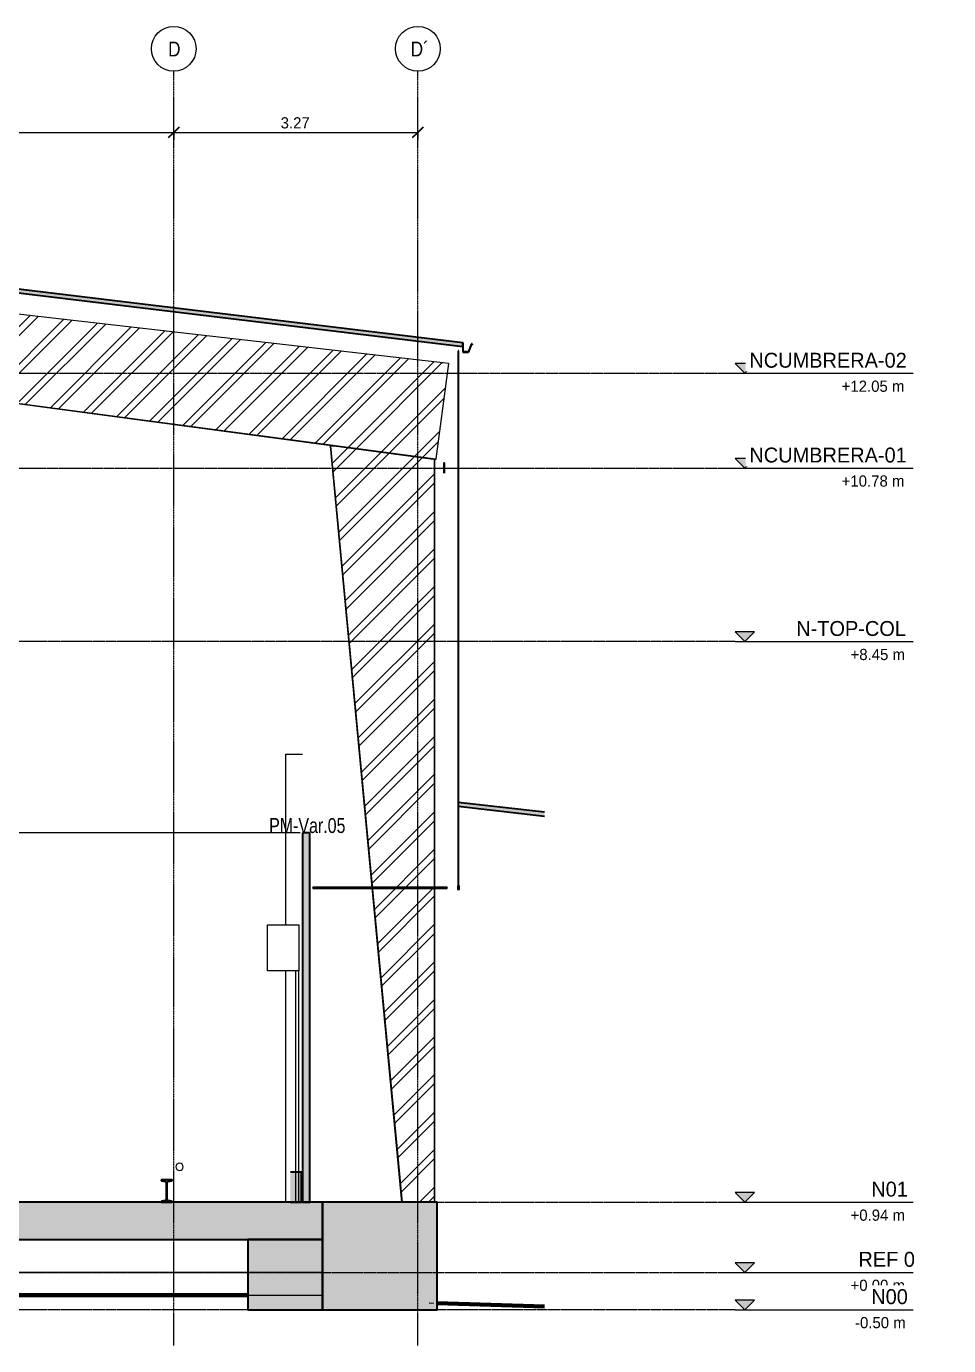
# Model space of a CAD drawing. Header units: centimetres. Extents: x -6716 to 10697, y -285 to 1669.
# Drawn here: x -2746 to -1510, y -98 to 1669 of the extents above; entities that cross this region are included whole.
import ezdxf

# ---------------------------------------------------------------- set-up
doc = ezdxf.new("R2010")
doc.units = ezdxf.units.CM
doc.linetypes.add('Centre', pattern=[3.175, 0.635, -0.475, 1.59, -0.475])
doc.linetypes.add('Grid Line', pattern=[2.2225, 1.27, -0.3175, 0.3175, -0.3175])
for name, color, linetype, lineweight in [('A-ANNO-DIMS', 7, 'Continuous', 9), ('A-ANNO-DIMS-100', 7, 'Continuous', 9), ('A-CLNG', 7, 'Continuous', 9), ('A-DOOR', 7, 'Continuous', 9), ('A-FLOR', 7, 'Continuous', 9), ('A-FLOR-LEVL', 7, 'Continuous', 9), ('A-FLOR-PATT', 7, 'Continuous', 35), ('A-GENM', 7, 'Continuous', 9), ('A-ROOF', 7, 'Continuous', 9), ('A-ROOF-MCUT', 7, 'Continuous', 35), ('A-ROOF-PATT', 7, 'Continuous', 35), ('A-WALL', 7, 'Continuous', 9), ('A-WALL-PATT', 7, 'Continuous', 35), ('C-BLDG-PADS', 7, 'Continuous', 9), ('C-TOPO', 7, 'Continuous', 9), ('S-BEAM', 7, 'Continuous', 9), ('S-COLS', 7, 'Continuous', 9), ('S-COLS-IDEN', 7, 'Continuous', 9), ('S-GRID', 7, 'Continuous', 9), ('S-GRID-IDEN', 7, 'Continuous', 9)]:
    doc.layers.add(name, color=color, linetype=linetype, lineweight=lineweight)
doc.styles.add('Century Gothic', font='GOTHIC.TTF', dxfattribs={"height": 20})
doc.styles.add('Century Gothic_1', font='GOTHIC.TTF', dxfattribs={"height": 15})
doc.styles.add('Century Gothic_2', font='GOTHIC.TTF', dxfattribs={"width": 0.8, "height": 20})
doc.styles.add('Saira Condensed', font='SairaCondensed-Regular.ttf', dxfattribs={"height": 20})
doc.dimstyles.new('FCA_N_Cotas_E100', dxfattribs={"dimscale": 30.48, "dimtxt": 15.662524, "dimasz": 0.492126, "dimexe": 0.656168, "dimexo": 0.656168, "dimgap": 0.032808, "dimtad": 1, "dimlfac": 0.01, "dimrnd": 0.01, "dimzin": 0, "dimdsep": 46, "dimtxsty": 'Century Gothic_1', "dimblk1": 'OBLIQUE', "dimblk2": 'OBLIQUE', "dimsah": 1, "dimcen": 0.09, "dimdle": 0.656168, "dimadec": 3, "dimazin": 2, "dimtfac": 1, "dimtdec": 4, "dimtix": 1, "dimtmove": 0, "dimatfit": 3, "dimfxl": 1, "dimtvp": 1, "dimtolj": 1, "dimtzin": 0, "dimarcsym": 2})
pattern_1 = [(45, (0, 0), (-25.14472, 25.14472), []), (45, (0, 38.1), (-25.14472, 25.14472), [])]

# ---------------------------------------------------------------- blocks, each defined once
blk = doc.blocks.new('Doors_Industrial_Loading-Systems_sectional-overhead-door_standard-lift_80mm - 2600 x 3000 mm-1401268-Elevación Eje 23')
at = {"layer": 'A-DOOR', "color": 254, "true_color": 0xe5e5e5}
for p, q in [((-2398.6, 694), (-2376.1, 694)), ((-2398.6, 465.5), (-2398.6, 694)), ((-2423.1, 404), (-2423.1, 465.5)), ((-2423.1, 465.5), (-2381.1, 465.5)), ((-2381.1, 465.5), (-2381.1, 404)), ((-2381.1, 465.5), (-2381.1, 404)), ((-2381.1, 404), (-2423.1, 404)), ((-2398.6, 94), (-2398.6, 404)), ((-2385.1, 94), (-2385.1, 404)), ((-2381.1, 94), (-2381.1, 404))]:
    blk.add_line(p, q, dxfattribs=at)
blk = doc.blocks.new('M_S Shapes - 150 x 300-1672323-Elevación Eje 23')
at = {"layer": 'S-BEAM', "true_color": 0xcccccc}
h = blk.add_hatch(dxfattribs=at)
h.set_pattern_fill('FP_3', color=254, style=0, pattern_type=2)
h.set_pattern_definition(pattern_1)
h.paths.add_polyline_path([(-2565.6, 94), (-2550.6, 94), (-2550.6, 94.4), (-2551, 95.1), (-2551.4, 95.3), (-2556.5, 96.2), (-2557.1, 96.7), (-2557.5, 97.4), (-2557.5, 97.8), (-2557.5, 120.6), (-2557.1, 121.3), (-2556.5, 121.8), (-2556.1, 121.9), (-2551, 122.9), (-2550.8, 123), (-2550.6, 123.6), (-2550.6, 124), (-2565.6, 124), (-2565.6, 123.6), (-2565.3, 122.9), (-2564.9, 122.7), (-2559.8, 121.8), (-2559.1, 121.3), (-2558.8, 120.6), (-2558.7, 120.2), (-2558.8, 97.4), (-2559.1, 96.7), (-2559.8, 96.2), (-2560.2, 96.1), (-2565.3, 95.1), (-2565.4, 95), (-2565.6, 94.4)])
at = {"layer": 'S-BEAM', "color": 254, "lineweight": 35, "true_color": 0xcccccc}
for p, q in [((-2565.6, 124), (-2565.6, 123.6)), ((-2550.6, 124), (-2565.6, 124)), ((-2550.6, 123.6), (-2550.6, 124)), ((-2564.9, 122.7), (-2560.2, 121.9)), ((-2558.7, 120.2), (-2558.7, 97.8)), ((-2557.5, 97.8), (-2557.5, 120.2)), ((-2556.1, 121.9), (-2551.4, 122.7)), ((-2565.6, 94.4), (-2565.6, 94)), ((-2565.6, 94), (-2550.6, 94)), ((-2560.2, 96.1), (-2564.9, 95.3)), ((-2551.4, 95.3), (-2556.1, 96.1)), ((-2550.6, 94), (-2550.6, 94.4))]:
    blk.add_line(p, q, dxfattribs=at)
at = {"layer": 'S-BEAM', "color": 254, "true_color": 0xcccccc}
blk.add_line((-2550.4, 124), (-2550.6, 124), dxfattribs=at)
at = {"layer": 'S-BEAM', "color": 254, "lineweight": 35, "true_color": 0xcccccc, "flags": 128}
for points in [[(-2565.6, 123.6), (-2565.6, 123.4), (-2565.5, 123.2), (-2565.4, 123), (-2565.3, 122.9), (-2565.1, 122.8), (-2564.9, 122.7)], [(-2560.2, 121.9), (-2559.8, 121.8), (-2559.4, 121.6), (-2559.1, 121.3), (-2558.9, 121), (-2558.8, 120.6), (-2558.7, 120.2)], [(-2557.5, 120.2), (-2557.5, 120.6), (-2557.4, 121), (-2557.1, 121.3), (-2556.8, 121.6), (-2556.5, 121.8), (-2556.1, 121.9)], [(-2551.4, 122.7), (-2551.2, 122.8), (-2551, 122.9), (-2550.8, 123), (-2550.7, 123.2), (-2550.7, 123.4), (-2550.6, 123.6)], [(-2564.9, 95.3), (-2565.1, 95.2), (-2565.3, 95.1), (-2565.4, 95), (-2565.5, 94.8), (-2565.6, 94.6), (-2565.6, 94.4)], [(-2558.7, 97.8), (-2558.8, 97.4), (-2558.9, 97), (-2559.1, 96.7), (-2559.4, 96.4), (-2559.8, 96.2), (-2560.2, 96.1)], [(-2556.1, 96.1), (-2556.5, 96.2), (-2556.8, 96.4), (-2557.1, 96.7), (-2557.4, 97), (-2557.5, 97.4), (-2557.5, 97.8)], [(-2550.6, 94.4), (-2550.7, 94.6), (-2550.7, 94.8), (-2550.8, 95), (-2551, 95.1), (-2551.2, 95.2), (-2551.4, 95.3)]]:
    blk.add_lwpolyline(points, dxfattribs=at)
blk = doc.blocks.new('RVR_Bolardo proteccion-01 - RVR_Bolardo proteccion-01-1960201-Elevación Eje 23')
at = {"layer": 'A-GENM', "color": 254, "lineweight": 25, "true_color": 0xcccccc}
for start, end in [(90, 270), (270, 90)]:
    blk.add_arc((-2540.9, 141.4), 5, start, end, dxfattribs=at)
blk = doc.blocks.new('PQ_RVR_ARQ-01_ZZ_ZZ_MO_T_A_rvt-1-Elevación Eje 23')
at = {"layer": 'A-FLOR', "true_color": 0xeaeaea}
h = blk.add_hatch(color=254, dxfattribs=at)
h.paths.add_polyline_path([(-2198.9, 514.5), (-2182.1, 514.5), (-2182.1, 515.5), (-2198.9, 515.5)])
h.paths.add_polyline_path([(-2338.9, 514.5), (-2282.9, 514.5), (-2283, 515.5), (-2362.2, 515.5), (-2362.2, 514.5)])
at = {"layer": 'A-ROOF-PATT', "lineweight": 9, "true_color": 0xeaeaea}
for points in [[(-2160.9, 1240.2), (-2160.9, 1245.2), (-4136.8, 1483.4), (-6109.6, 1250.8), (-6109.6, 1245.8), (-4136.8, 1478.4), (-2180.3, 1242.5)], [(-2051.7, 611.3), (-2051.7, 616.4), (-2167.5, 629.6), (-2167.5, 624.6)]]:
    blk.add_hatch(color=254, dxfattribs=at).paths.add_polyline_path(points)
at = {"layer": 'A-ROOF-PATT', "lineweight": 9, "true_color": 0xf2f2f2}
h = blk.add_hatch(dxfattribs=at)
h.set_pattern_fill('FP_2', style=0, pattern_type=2)
h.set_pattern_definition([(90, (42.537, 371.614), (-29.805, -3.412), [])])
edge = h.paths.add_edge_path()
edge.add_line((-2051.7, 611.3), (-2051.7, 611.3))
edge.add_line((-2051.7, 611.3), (-2167, 624.5))
at = {"layer": 'A-WALL-PATT', "lineweight": 9, "true_color": 0xeaeaea}
for points in [[(-2167, 518), (-2167, 1234.5), (-2167.5, 1234.5), (-2167.5, 518)], [(-2376.2, 94), (-2366.2, 94), (-2366.2, 588.8), (-2376.2, 588.8), (-2376.2, 287.9)], [(-2168.2, 513), (-2165.7, 513), (-2165.7, 518), (-2168.2, 518)], [(-2392.3, 94), (-2377.3, 94), (-2377.3, 134), (-2392.3, 134)]]:
    blk.add_hatch(color=254, dxfattribs=at).paths.add_polyline_path(points)
at = {"layer": 'A-WALL-PATT', "lineweight": 9, "true_color": 0xe5e5e5}
h = blk.add_hatch(dxfattribs=at)
h.set_pattern_fill('FP_1', color=254, style=0, pattern_type=2)
h.set_pattern_definition([(90, (-2376.196, 0), (-0.04148, 3e-18), [])])
edge = h.paths.add_edge_path()
edge.add_line((-2376.2, 94), (-2376.2, 94))
edge.add_line((-2376.2, 94), (-2376.2, 217.7))
at = {"layer": 'A-CLNG', "color": 254, "lineweight": 18, "true_color": 0xe5e5e5}
for q in [(-3116.4, 588.8), (-2379.3, 588.8)]:
    blk.add_line((-2379.4, 588.8), q, dxfattribs=at)
at = {"layer": 'A-FLOR', "color": 254, "lineweight": 35, "true_color": 0xcccccc}
for p, q in [((-2182.1, 515.5), (-2362.2, 515.5)), ((-2362.2, 515.5), (-2362.2, 514.5)), ((-2362.2, 514.5), (-2182.1, 514.5)), ((-2182.1, 514.5), (-2182.1, 515.5)), ((-2349.4, 94), (-5918.3, 94)), ((-2349.4, 44), (-2349.4, 94)), ((-5918.3, 44), (-2349.4, 44))]:
    blk.add_line(p, q, dxfattribs=at)
at = {"layer": 'A-ROOF', "color": 254, "lineweight": 35, "true_color": 0xcccccc}
for p, q in [((-2160.9, 1245.2), (-4136.8, 1483.4)), ((-4136.8, 1478.4), (-2160.9, 1240.2)), ((-2160.9, 1240.2), (-2160.9, 1245.2)), ((-2167.5, 629.6), (-2167.5, 624.6)), ((-2051.7, 616.4), (-2167.5, 629.6)), ((-2167.5, 624.6), (-2051.7, 611.3))]:
    blk.add_line(p, q, dxfattribs=at)
at = {"layer": 'A-ROOF-MCUT', "color": 254, "true_color": 0xcccccc}
for p, q in [((-2160.6, 1245.2), (-2160.9, 1245.2)), ((-2160.9, 1245.2), (-2160.9, 1232.7)), ((-2160.6, 1233.1), (-2160.6, 1245.2)), ((-2149.9, 1243), (-2153.7, 1233.1)), ((-2153.5, 1232.7), (-2149.7, 1242.7)), ((-2148.7, 1243), (-2149.9, 1243)), ((-2148.4, 1244), (-2149.7, 1244)), ((-2149.7, 1244), (-2149.7, 1243.6)), ((-2149.7, 1243.6), (-2148.7, 1243.6)), ((-2149.7, 1242.7), (-2148.4, 1242.7)), ((-2148.7, 1243.6), (-2148.7, 1243)), ((-2148.4, 1242.7), (-2148.4, 1244)), ((-2160.9, 1232.7), (-2153.5, 1232.7)), ((-2153.7, 1233.1), (-2160.6, 1233.1))]:
    blk.add_line(p, q, dxfattribs=at)
at = {"layer": 'A-WALL', "color": 254, "lineweight": 35, "true_color": 0xcccccc}
for p, q in [((-2167.5, 1234.5), (-2167.5, 518)), ((-2167, 1234.5), (-2167.5, 1234.5)), ((-2167, 518), (-2167, 1234.5)), ((-2376.2, 588.8), (-2376.2, 94)), ((-2366.2, 588.8), (-2376.2, 588.8)), ((-2366.2, 94), (-2366.2, 588.8)), ((-2167.5, 518), (-2167, 518)), ((-2377.3, 134), (-2392.3, 134)), ((-2377.3, 94), (-2377.3, 134)), ((-2392.3, 94), (-2377.3, 94)), ((-2376.2, 94), (-2366.2, 94)), ((-2195.7, 94), (-2349.4, 94)), ((-2349.4, 94), (-2349.4, -50)), ((-2195.7, -50), (-2195.7, 94)), ((-2349.4, 44), (-2449.4, 44)), ((-2449.4, 44), (-2449.4, -50)), ((-2349.4, -50), (-2349.4, 44)), ((-2449.4, -50), (-2349.4, -50)), ((-2349.4, -50), (-2195.7, -50))]:
    blk.add_line(p, q, dxfattribs=at)
at = {"layer": 'A-WALL', "color": 254, "true_color": 0xcccccc}
for p, q in [((-2376.2, 588.8), (-2376.2, 588.8)), ((-2165.7, 518), (-2168.2, 518)), ((-2168.2, 518), (-2168.2, 513)), ((-2168.2, 513), (-2165.7, 513)), ((-2165.7, 513), (-2165.7, 518))]:
    blk.add_line(p, q, dxfattribs=at)
at = {"layer": 'C-BLDG-PADS', "color": 254, "lineweight": 18, "true_color": 0xdadada}
for p, q in [((-2349.4, 0), (-5918.3, 0)), ((-2349.4, -30.5), (-2349.4, 0)), ((-5918.3, -30.5), (-2349.4, -30.5))]:
    blk.add_line(p, q, dxfattribs=at)
at = {"layer": 'C-TOPO', "color": 254, "lineweight": 70, "true_color": 0xdadada}
for p, q in [((-4781.4, -30.5), (-2732.8, -30.5)), ((-2732.8, -30.5), (-2512.8, -30.5)), ((-2512.8, -30.5), (-2449.4, -30.5)), ((-2195.7, -41.2), (-2051.7, -45.7))]:
    blk.add_line(p, q, dxfattribs=at)
at = {"layer": 'C-TOPO', "color": 254, "true_color": 0xdadada}
for p, q in [((-4781.4, -30.5), (-2732.8, -30.5)), ((-2512.8, -30.5), (-2732.8, -30.5)), ((-2449.4, -30.5), (-2512.8, -30.5)), ((-2206.1, -40.9), (-2200.3, -41.1)), ((-2195.7, -41.2), (-2051.7, -45.7))]:
    blk.add_line(p, q, dxfattribs=at)
at = {"layer": 'A-DOOR', "color": 254, "lineweight": 70, "true_color": 0xdadada}
blk.add_blockref('Doors_Industrial_Loading-Systems_sectional-overhead-door_standard-lift_80mm - 2600 x 3000 mm-1401268-Elevación Eje 23', (0, 0), dxfattribs=at)
at = {"layer": 'A-GENM', "color": 254, "lineweight": 70, "true_color": 0xdadada}
blk.add_blockref('RVR_Bolardo proteccion-01 - RVR_Bolardo proteccion-01-1960201-Elevación Eje 23', (0, 0), dxfattribs=at)
at = {"layer": 'S-BEAM', "color": 254, "lineweight": 70, "true_color": 0xdadada}
blk.add_blockref('M_S Shapes - 150 x 300-1672323-Elevación Eje 23', (0, 0), dxfattribs=at)
blk = doc.blocks.new('RVR_Tensor angular - d_25 mm-1712944-Elevación Eje 23')
at = {"layer": 'A-GENM', "color": 8, "true_color": 0x808080}
for p, q in [((-2187.2, 1083.6), (-2187.2, 1070.5)), ((-2185.2, 1070.5), (-2185.2, 1083.6))]:
    blk.add_line(p, q, dxfattribs=at)
for start_param, end_param in [(1.570796, 3.403391), (3.403392, 3.665191), (3.665198, 3.926983), (3.926991, 4.18879), (4.18879, 4.45059), (4.45059, 4.712389), (6.021387, 7.853982), (4.712389, 4.974188), (4.974188, 5.235988), (5.235988, 5.497787), (5.497795, 5.75958), (5.759587, 6.021386)]:
    blk.add_ellipse((-2186.2, 1083.6), major_axis=(1, 0), ratio=0.891007, start_param=start_param, end_param=end_param, dxfattribs=at)
blk = doc.blocks.new('Level - Con_Triangulo-1145637-Elevación Eje 23')
at = {"layer": 'A-FLOR-LEVL', "true_color": 0xe2e2e2}
blk.add_hatch(color=254, dxfattribs=at).paths.add_polyline_path([(-6501.3, 12.9), (-6488.4, 0), (-6475.5, 12.9)])
at = {"layer": 'A-FLOR-LEVL', "color": 253, "true_color": 0xaaaaaa}
for p, q in [((-6475.5, 0), (-6714, 0)), ((-6501.3, 12.9), (-6475.5, 12.9)), ((-6488.4, 0), (-6501.3, 12.9)), ((-6475.5, 12.9), (-6488.4, 0))]:
    blk.add_line(p, q, dxfattribs=at)
blk = doc.blocks.new('Grid - 3mm-1819951-Elevación Eje 23')
at = {"layer": 'S-GRID-IDEN', "color": 253, "true_color": 0xaaaaaa}
blk.add_circle((-2548.7, 1639.2), 30, dxfattribs=at)
blk = doc.blocks.new('DIMBLOCK8-Elevación Eje 23')
at = {"layer": 'A-ANNO-DIMS-100'}
for p, q in [((-3158.7, 1527.2), (-3158.7, 1547.2)), ((-2548.7, 1527.2), (-2548.7, 1547.2)), ((-3158.7, 1527.2), (-2548.7, 1527.2)), ((-3158.7, 1527.2), (-3158.7, 1517.8)), ((-2548.7, 1527.2), (-2548.7, 1517.8))]:
    blk.add_line(p, q, dxfattribs=at)
at = {"layer": 'A-ANNO-DIMS-100', "lineweight": 35}
for p, q in [((-3158.7, 1527.2), (-3166.2, 1519.7)), ((-3158.7, 1527.2), (-3151.2, 1534.7)), ((-2548.7, 1527.2), (-2556.2, 1519.7)), ((-2548.7, 1527.2), (-2541.2, 1534.7))]:
    blk.add_line(p, q, dxfattribs=at)
at = {"layer": 'A-ANNO-DIMS-100', "color": 0, "insert": (-2874, 1547.5), "char_height": 15, "width": 48.927, "attachment_point": 1, "line_spacing_factor": 0.984502, "style": 'Century Gothic_1'}
blk.add_mtext('6.10', dxfattribs=at)
blk = doc.blocks.new('_Oblique')
at = {"color": 0, "linetype": 'ByBlock', "lineweight": -2}
blk.add_line((-0.5, -0.5), (0.5, 0.5), dxfattribs=at)
blk = doc.blocks.new('DIMBLOCK9-Elevación Eje 23')
at = {"layer": 'A-ANNO-DIMS-100'}
for p, q in [((-2548.7, 1527.2), (-2548.7, 1547.2)), ((-2221.4, 1527.2), (-2221.4, 1547.2)), ((-2548.7, 1527.2), (-2221.4, 1527.2)), ((-2548.7, 1527.2), (-2548.7, 1517.8)), ((-2221.4, 1527.2), (-2221.4, 1517.8))]:
    blk.add_line(p, q, dxfattribs=at)
at = {"layer": 'A-ANNO-DIMS-100', "lineweight": 35}
for p, q in [((-2548.7, 1527.2), (-2556.2, 1519.7)), ((-2548.7, 1527.2), (-2541.2, 1534.7)), ((-2221.4, 1527.2), (-2228.9, 1519.7)), ((-2221.4, 1527.2), (-2213.9, 1534.7))]:
    blk.add_line(p, q, dxfattribs=at)
at = {"layer": 'A-ANNO-DIMS-100', "color": 0, "insert": (-2405.4, 1547.5), "char_height": 15, "width": 48.927, "attachment_point": 1, "line_spacing_factor": 0.984502, "style": 'Century Gothic_1'}
blk.add_mtext('3.27', dxfattribs=at)

msp = doc.modelspace()

# ---------------------------------------------------------------- hatches: boundary and pattern name
at = {"layer": 'A-FLOR-PATT', "lineweight": 9, "true_color": 0x9a9a9a}
msp.add_hatch(color=253, dxfattribs=at).paths.add_polyline_path([(-4135.703, 44), (-2362.631, 44), (-2362.631, 94), (-6087.713, 94), (-6087.713, 44), (-5177.692, 44)])
at = {"layer": 'A-WALL-PATT', "lineweight": 9, "true_color": 0x9a9a9a}
for points in [[(-2349.359, -50), (-2349.359, 94), (-2362.631, 94), (-2362.631, 44), (-2449.359, 44), (-2449.359, -50)], [(-2199.518, -50), (-2195.699, -50), (-2195.699, 94), (-2349.359, 94), (-2349.359, -50), (-2242.613, -50)]]:
    msp.add_hatch(color=253, dxfattribs=at).paths.add_polyline_path(points)
at = {"layer": 'S-BEAM', "true_color": 0xc0c0c0}
h = msp.add_hatch(dxfattribs=at)
h.set_pattern_fill('FP_4', color=9, style=0, pattern_type=2)
h.set_pattern_definition(pattern_1)
h.paths.add_polyline_path([(-2180.363, 1217.452), (-2180.286, 1218.029), (-4131.501, 1441.149), (-4131.501, 1440.564), (-2572.718, 1262.318)])
h = msp.add_hatch(dxfattribs=at)
h.set_pattern_fill('FP_4', color=9, style=0, pattern_type=2)
h.set_pattern_definition(pattern_1)
h.paths.add_polyline_path([(-2197.404, 1089.749), (-2180.363, 1217.452), (-4131.501, 1440.564), (-4131.501, 1347.841), (-2198.935, 1089.953)])
h = msp.add_hatch(dxfattribs=at)
h.set_pattern_fill('FP_5', color=9, style=0, pattern_type=2)
h.set_pattern_definition(pattern_1)
h.paths.add_polyline_path([(-2197.481, 1089.172), (-2197.404, 1089.749), (-4131.501, 1347.841), (-4131.501, 1347.254), (-2247.096, 1095.792)])
at = {"layer": 'S-COLS', "true_color": 0xc0c0c0}
h = msp.add_hatch(dxfattribs=at)
h.set_pattern_fill('FP_5', color=9, style=0, pattern_type=2)
h.set_pattern_definition(pattern_1)
h.paths.add_polyline_path([(-2243.195, 94), (-2242.613, 94), (-2338.353, 1106.769), (-2338.935, 1106.769), (-2261.526, 287.91)])
h = msp.add_hatch(dxfattribs=at)
h.set_pattern_fill('FP_4', color=9, style=0, pattern_type=2)
h.set_pattern_definition(pattern_1)
h.paths.add_polyline_path([(-2199.518, 94), (-2199.543, 1089.447), (-2329.356, 1106.769), (-2338.353, 1106.769), (-2242.613, 94)])
h = msp.add_hatch(dxfattribs=at)
h.set_pattern_fill('FP_5', color=9, style=0, pattern_type=2)
h.set_pattern_definition(pattern_1)
h.paths.add_polyline_path([(-2199.518, 94), (-2198.935, 94), (-2198.935, 1089.366), (-2199.518, 1089.443), (-2199.518, 287.91)])

# ---------------------------------------------------------------- linework, layer by layer
at = {"layer": 'A-FLOR', "lineweight": 35}
for p, q in [((-2362.631, 94), (-6025.375, 94)), ((-5818.319, 44), (-2449.359, 44))]:
    msp.add_line(p, q, dxfattribs=at)
at = {"layer": 'A-FLOR-LEVL', "color": 253, "linetype": 'Centre', "true_color": 0xaaaaaa}
for p, q in [((-6475.531, 1204.505), (-1795.884, 1204.505)), ((-6475.531, 1077.508), (-1795.884, 1077.508)), ((-1795.884, 845.103), (-6475.531, 845.103)), ((-6475.531, 94), (-1795.884, 94)), ((-6475.531, 0), (-1795.884, 0)), ((-1795.884, -50), (-6475.531, -50))]:
    msp.add_line(p, q, dxfattribs=at)
at = {"layer": 'A-WALL', "lineweight": 35}
for p, q in [((-2349.359, 94), (-2362.631, 94)), ((-2243.195, 94), (-2349.359, 94)), ((-2349.359, 94), (-2349.359, -50)), ((-2199.518, 94), (-2242.613, 94)), ((-2195.699, 94), (-2198.935, 94)), ((-2195.699, -50), (-2195.699, 94)), ((-2449.359, 44), (-2449.359, -50)), ((-2449.359, -50), (-2349.359, -50)), ((-2349.359, -50), (-2195.699, -50))]:
    msp.add_line(p, q, dxfattribs=at)
at = {"layer": 'S-BEAM'}
for p, q in [((-4131.501, 1441.149), (-2180.286, 1218.029)), ((-2180.363, 1217.452), (-4131.501, 1440.564)), ((-4131.501, 1347.841), (-2197.404, 1089.749)), ((-4131.501, 1347.254), (-2197.481, 1089.172)), ((-2180.363, 1217.452), (-2197.404, 1089.749)), ((-2180.286, 1218.029), (-2180.363, 1217.452)), ((-2197.404, 1089.749), (-2197.481, 1089.172))]:
    msp.add_line(p, q, dxfattribs=at)
at = {"layer": 'S-COLS'}
for p, q in [((-2338.935, 1106.769), (-2338.353, 1106.769)), ((-2338.935, 1106.769), (-2243.195, 94)), ((-2329.356, 1106.769), (-2338.353, 1106.769)), ((-2338.353, 1106.769), (-2242.613, 94)), ((-2199.518, 1089.443), (-2199.518, 94)), ((-2198.935, 1089.366), (-2198.935, 94)), ((-2243.195, 94), (-2242.613, 94)), ((-2198.935, 94), (-2199.518, 94))]:
    msp.add_line(p, q, dxfattribs=at)
at = {"layer": 'S-GRID', "color": 253, "linetype": 'Grid Line', "true_color": 0xaaaaaa}
for p, q in [((-2548.662, -98.157), (-2548.662, 1609.226)), ((-2221.376, -98.157), (-2221.376, 1609.226))]:
    msp.add_line(p, q, dxfattribs=at)

# ---------------------------------------------------------------- block references
at = {"lineweight": 5}
msp.add_blockref('PQ_RVR_ARQ-01_ZZ_ZZ_MO_T_A_rvt-1-Elevación Eje 23', (0, 0), dxfattribs=at)
at = {"layer": 'A-FLOR-LEVL', "color": 253, "true_color": 0xaaaaaa, "extrusion": (0, 0, -1)}
for p in [(8271.414, 1204.505), (8271.414, 1077.508), (8271.414, 845.103), (8271.414, 94), (8271.414, 0)]:
    msp.add_blockref('Level - Con_Triangulo-1145637-Elevación Eje 23', p, dxfattribs=at)
at = {"layer": 'A-GENM', "color": 8, "true_color": 0x808080}
msp.add_blockref('RVR_Tensor angular - d_25 mm-1712944-Elevación Eje 23', (0, 0), dxfattribs=at)
at = {"layer": 'S-GRID-IDEN', "color": 253, "true_color": 0xaaaaaa}
for p in [(0, 0), (327.286, 0)]:
    msp.add_blockref('Grid - 3mm-1819951-Elevación Eje 23', p, dxfattribs=at)

# ---------------------------------------------------------------- texts
at = {"layer": 'S-COLS-IDEN', "insert": (-2420.762, 608.59), "char_height": 20, "width": 134.6835, "attachment_point": 1, "style": 'Century Gothic_2'}
msp.add_mtext('PM-Var.05', dxfattribs=at)
at = {"layer": 'S-GRID-IDEN', "color": 253, "true_color": 0xaaaaaa, "char_height": 20, "attachment_point": 1, "style": 'Saira Condensed'}
for s, insert, width in [('D', (-2556.236, 1648.906), 17.63712), ('D´', (-2230.95, 1648.906), 22.44725)]:
    msp.add_mtext(s, dxfattribs=dict(at, insert=insert, width=width))

# ---------------------------------------------------------------- dimensions: what is measured, and where the dimension line sits
at = {"layer": 'A-ANNO-DIMS'}
for base, p1, p2, override, picture, middle in [((-2548.662, 1527.233), (-3158.662, 1537.84), (-2548.662, 1537.84), {"dimpost": '<>', "dimfxl": 610}, 'DIMBLOCK8-Elevación Eje 23', (-2853.662, 1536.11)), ((-2221.376, 1527.233), (-2548.662, 1537.84), (-2221.376, 1537.84), {"dimpost": '<>', "dimfxl": 327.28625}, 'DIMBLOCK9-Elevación Eje 23', (-2385.019, 1536.11))]:
    dim = msp.add_linear_dim(base=base, p1=p1, p2=p2, dimstyle='FCA_N_Cotas_E100', override=override, dxfattribs=at)
    dim.commit()
    dim.dimension.update_dxf_attribs({"geometry": picture, "text_midpoint": middle})

# ---------------------------------------------------------------- next in the draw order: texts
at = {"layer": 'A-FLOR-LEVL', "color": 9, "true_color": 0xb7b7b7, "char_height": 20, "attachment_point": 1, "style": 'Century Gothic', "bg_fill": 3, "box_fill_scale": 1.25, "bg_fill_color": 256, "bg_fill_true_color": 13158600, "bg_fill_transparency": 0}
for s, insert, width in [('NCUMBRERA-02', (-1776.926, 1231.973), 262.15181), ('NCUMBRERA-01', (-1776.926, 1104.976), 262.15181), ('N-TOP-COL', (-1714.126, 872.571), 185.9915), ('N01', (-1613.526, 121.468), 64.135), ('REF 0', (-1630.726, 27.468), 84.97887)]:
    msp.add_mtext(s, dxfattribs=dict(at, insert=insert, width=width))

# ---------------------------------------------------------------- next in the draw order: texts
at = {"layer": 'A-FLOR-LEVL', "color": 9, "true_color": 0xb7b7b7, "char_height": 15, "attachment_point": 1, "style": 'Century Gothic_1', "bg_fill": 3, "box_fill_scale": 1.25, "bg_fill_color": 256, "bg_fill_true_color": 13158600, "bg_fill_transparency": 0}
for s, insert, width in [('+12.05 m', (-1653.226, 1194.661), 112.23625), ('+10.78 m', (-1653.226, 1067.664), 112.23625), ('+8.45 m', (-1641.326, 835.259), 97.80587), ('+0.94 m', (-1641.326, 84.156), 97.80587), ('+0.00 m', (-1641.326, -9.844), 97.80587)]:
    msp.add_mtext(s, dxfattribs=dict(at, insert=insert, width=width))

# ---------------------------------------------------------------- next in the draw order: block references
at = {"layer": 'A-FLOR-LEVL', "color": 253, "true_color": 0xaaaaaa, "extrusion": (0, 0, -1)}
msp.add_blockref('Level - Con_Triangulo-1145637-Elevación Eje 23', (8271.414, -50), dxfattribs=at)

# ---------------------------------------------------------------- next in the draw order: texts
at = {"layer": 'A-FLOR-LEVL', "color": 9, "true_color": 0xb7b7b7, "insert": (-1613.526, -22.532), "char_height": 20, "width": 64.135, "attachment_point": 1, "style": 'Century Gothic', "bg_fill": 3, "box_fill_scale": 1.25, "bg_fill_color": 256, "bg_fill_true_color": 13158600, "bg_fill_transparency": 0}
msp.add_mtext('N00', dxfattribs=at)

# ---------------------------------------------------------------- next in the draw order: texts
at = {"layer": 'A-FLOR-LEVL', "color": 9, "true_color": 0xb7b7b7, "insert": (-1635.326, -59.844), "char_height": 15, "width": 90.59069, "attachment_point": 1, "style": 'Century Gothic_1', "bg_fill": 3, "box_fill_scale": 1.25, "bg_fill_color": 256, "bg_fill_true_color": 13158600, "bg_fill_transparency": 0}
msp.add_mtext('-0.50 m', dxfattribs=at)

doc.saveas('drawing.dxf')
